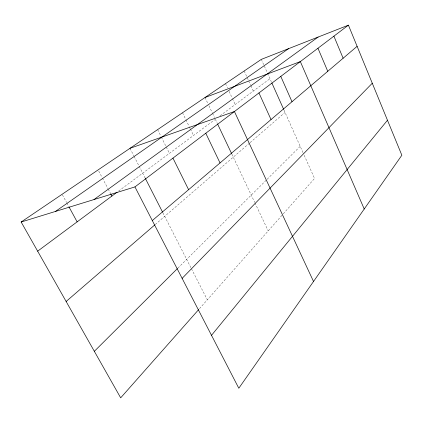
<?xml version="1.0" encoding="UTF-8"?>
<svg xmlns="http://www.w3.org/2000/svg" width="423" height="423" viewBox="0 0 423 423"><rect width="100%" height="100%" fill="white"/><g stroke="black" fill="none" stroke-linecap="round" stroke-linejoin="round"><path stroke-width="0.32" stroke-dasharray="2.12 1.59" d="M199.503 308.647L282.844 214.334M283.273 213.848L314.553 178.453L303.386 153.475M177.909 268.097L266.659 179.733M267.125 179.267L300.198 146.337M155.215 224.544L249.591 143.043M250.088 142.62L285.039 112.433M118.667 191.027L214.815 119.646M220.034 115.77L269.964 78.699M62.424 194.855L66.496 202.326M66.808 202.897L68.685 206.345M98.723 171.066L102.086 177.459M102.392 178.041L107.902 188.51M108.209 189.086L110.35 193.158M129.988 148.314L133.827 155.833M134.123 156.415L145.364 178.443M162.924 212.848L191.154 268.166M191.455 268.753L207.307 299.812M157.631 129.597L161.084 136.544M161.369 137.126L165.975 146.39M166.26 146.971L169.427 153.343M182.514 112.745L185.618 119.154M185.898 119.735L189.002 126.139M189.282 126.72L190.128 128.47M190.413 129.052L193.517 135.455M205.028 97.502L207.815 103.381M208.925 105.734L212.267 112.788M212.547 113.38L214.498 117.494M215.333 119.26L217.295 123.4M231.873 154.178L254.635 202.242M254.921 202.839L268.208 230.895M225.496 83.638L227.437 87.815M229.097 91.394L232.137 97.956M232.417 98.554L235.183 104.518M244.187 70.979L248.486 80.428M248.756 81.015L250.638 85.15M250.902 85.742L253.324 91.056M261.324 59.373L267.347 72.846M267.606 73.428L271.307 81.713M283.965 110.022L303.122 152.877"/><path stroke-width="0.63" d="M211.505 335.323L387.479 120.243M198.636 309.625L120.682 397.842L21.15 222.022L261.324 59.373L348.42 25.158L401.85 155.236L238.81 388.245L134.948 186.913L21.15 222.022M182.123 278.366L372.272 83.231M94.34 351.307L177.443 268.557M66.131 301.477L154.718 224.978M152.301 220.557L357.118 46.329M134.948 186.913L348.42 25.158M37.652 251.172L117.102 192.19M94.012 199.54L318.122 37.06M55.471 211.431L288.555 48.677M205.028 97.502L300.341 61.589L364.224 209.01M129.988 148.314L234.432 111.529L313.517 281.475M68.997 206.921L77.134 221.858M110.657 193.739L111.878 196.066M145.364 178.443L162.628 212.261M172.949 158.117L188.605 189.673M205.779 133.24L220.029 162.945M217.575 123.992L231.593 153.586M258.961 92.944L271.027 119.566M271.846 82.919L283.696 109.42M280.787 76.404L291.997 101.726M317.953 48.243L327.756 71.307M333.906 36.156L343.127 58.231"/></g></svg>
